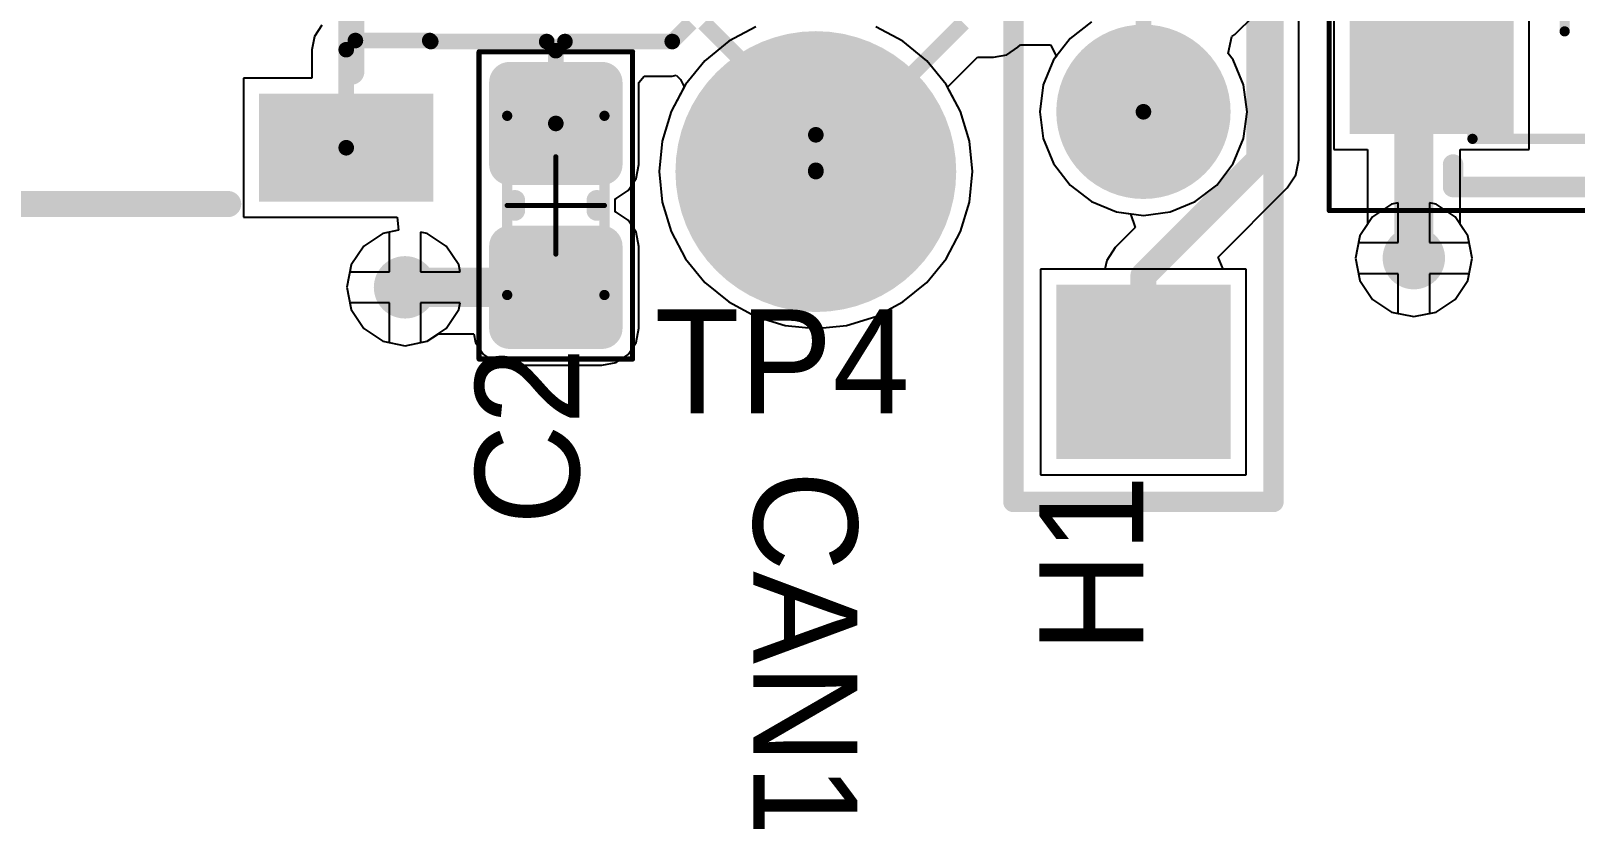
# Model space of a CAD drawing. Header units: millimetres. Extents: x 0 to 3.1, y 0 to 2.57.
# Drawn here: x 1.55 to 2.144, y 1.34 to 1.643 of the extents above; entities that cross this region are included whole.
import ezdxf

# ---------------------------------------------------------------- set-up
doc = ezdxf.new("R2010")
doc.units = ezdxf.units.MM
doc.header["$MEASUREMENT"] = 0
for name, color, linetype in [('BottomLayer', 5, 'Continuous'), ('BottomSolder', 6, 'Continuous'), ('Mechanical13', 56, 'Continuous'), ('Mechanical15', 56, 'Continuous'), ('MultiLayer', 9, 'Continuous'), ('PadHoleLayer', 156, 'Continuous'), ('TopLayer', 1, 'Continuous'), ('TopOverlay', 2, 'Continuous'), ('TopPaste', 8, 'Continuous'), ('TopSolder', 216, 'Continuous'), ('ViaHoleLayer', 16, 'Continuous')]:
    doc.layers.add(name, color=color, linetype=linetype)

# ---------------------------------------------------------------- blocks, each defined once
blk = doc.blocks.new('TESTPOINT_LOOP_21')
at = {"layer": 'BottomLayer', "const_width": 0.05}
blk.add_lwpolyline([(-0.025, -0.011, 1), (0.025, -0.011, 1)], format="xyb", close=True, dxfattribs=at)
at = {"layer": 'BottomSolder', "const_width": 0.054}
blk.add_lwpolyline([(-0.027, -0.011, 1), (0.027, -0.011, 1)], format="xyb", close=True, dxfattribs=at)
at = {"layer": 'MultiLayer', "const_width": 0.05}
blk.add_lwpolyline([(-0.025, -0.011, 1), (0.025, -0.011, 1)], format="xyb", close=True, dxfattribs=at)
at = {"layer": 'PadHoleLayer', "const_width": 0.02008}
blk.add_lwpolyline([(-0.01004, -0.011, 1), (0.01004, -0.011, 1)], format="xyb", close=True, dxfattribs=at)
at = {"layer": 'TopLayer', "const_width": 0.05}
blk.add_lwpolyline([(-0.025, -0.011, 1), (0.025, -0.011, 1)], format="xyb", close=True, dxfattribs=at)
at = {"layer": 'TopSolder', "const_width": 0.054}
blk.add_lwpolyline([(-0.027, -0.011, 1), (0.027, -0.011, 1)], format="xyb", close=True, dxfattribs=at)
blk = doc.blocks.new('HDR1X2_37')
at = {"layer": 'BottomLayer', "const_width": 0.02953}
blk.add_lwpolyline([(0.08524, 0, 1), (0.11476, 0, 1)], format="xyb", close=True, dxfattribs=at)
at = {"layer": 'BottomLayer'}
blk.add_solid([(-0.02953, -0.02953), (0.02953, -0.02953), (-0.02953, 0.02953), (0.02953, 0.02953)], dxfattribs=at)
at = {"layer": 'BottomSolder', "const_width": 0.03353}
blk.add_lwpolyline([(0.08324, 0, 1), (0.11676, 0, 1)], format="xyb", close=True, dxfattribs=at)
at = {"layer": 'BottomSolder'}
blk.add_solid([(-0.03353, -0.03353), (0.03353, -0.03353), (-0.03353, 0.03353), (0.03353, 0.03353)], dxfattribs=at)
at = {"layer": 'MultiLayer', "const_width": 0.02953}
blk.add_lwpolyline([(0.08524, 0, 1), (0.11476, 0, 1)], format="xyb", close=True, dxfattribs=at)
at = {"layer": 'MultiLayer'}
blk.add_solid([(-0.02953, -0.02953), (0.02953, -0.02953), (-0.02953, 0.02953), (0.02953, 0.02953)], dxfattribs=at)
at = {"layer": 'PadHoleLayer', "const_width": 0.01772}
for points in [[(-0.00886, 0, 1), (0.00886, 0, 1)], [(0.09114, 0, 1), (0.10886, 0, 1)]]:
    blk.add_lwpolyline(points, format="xyb", close=True, dxfattribs=at)
at = {"layer": 'TopLayer', "const_width": 0.02953}
blk.add_lwpolyline([(0.08524, 0, 1), (0.11476, 0, 1)], format="xyb", close=True, dxfattribs=at)
at = {"layer": 'TopLayer'}
blk.add_solid([(-0.02953, -0.02953), (0.02953, -0.02953), (-0.02953, 0.02953), (0.02953, 0.02953)], dxfattribs=at)
at = {"layer": 'TopOverlay', "const_width": 0.00787}
for points in [[(-0.05, 0.05), (0.15, 0.05)], [(-0.05, 0.05), (-0.05, -0.05)], [(0.15, 0.05), (0.15, -0.05)], [(-0.05, -0.05), (0.15, -0.05)]]:
    blk.add_lwpolyline(points, dxfattribs=at)
at = {"layer": 'TopOverlay', "const_width": 0.00394}
for points in [[(-0.05197, 0.05, 1), (-0.04803, 0.05, 1)], [(-0.05197, 0.05, 1), (-0.04803, 0.05, 1)], [(0.14803, 0.05, 1), (0.15197, 0.05, 1)], [(0.14803, 0.05, 1), (0.15197, 0.05, 1)], [(-0.05197, -0.05, 1), (-0.04803, -0.05, 1)], [(-0.05197, -0.05, 1), (-0.04803, -0.05, 1)], [(0.14803, -0.05, 1), (0.15197, -0.05, 1)], [(0.14803, -0.05, 1), (0.15197, -0.05, 1)]]:
    blk.add_lwpolyline(points, format="xyb", close=True, dxfattribs=at)
at = {"layer": 'TopSolder', "const_width": 0.03353}
blk.add_lwpolyline([(0.08324, 0, 1), (0.11676, 0, 1)], format="xyb", close=True, dxfattribs=at)
at = {"layer": 'TopSolder'}
blk.add_solid([(-0.03353, -0.03353), (0.03353, -0.03353), (-0.03353, 0.03353), (0.03353, 0.03353)], dxfattribs=at)
blk = doc.blocks.new('TVS_DIODE_CAN_43')
at = {"layer": 'Mechanical13', "const_width": 0.00394}
for points in [[(-0.03543, 0.06102), (-0.03543, -0.06102)], [(0.03543, 0.06102), (-0.03543, 0.06102)], [(0.03543, 0.06102), (0.03543, -0.06102)], [(0.03543, -0.06102), (-0.03543, -0.06102)]]:
    blk.add_lwpolyline(points, dxfattribs=at)
at = {"layer": 'Mechanical13', "const_width": 0.00197}
for points in [[(-0.03642, 0.06102, 1), (-0.03445, 0.06102, 1)], [(-0.03642, 0.06102, 1), (-0.03445, 0.06102, 1)], [(0.03445, 0.06102, 1), (0.03642, 0.06102, 1)], [(0.03445, 0.06102, 1), (0.03642, 0.06102, 1)], [(-0.03642, -0.06102, 1), (-0.03445, -0.06102, 1)], [(-0.03642, -0.06102, 1), (-0.03445, -0.06102, 1)], [(0.03445, -0.06102, 1), (0.03642, -0.06102, 1)], [(0.03445, -0.06102, 1), (0.03642, -0.06102, 1)]]:
    blk.add_lwpolyline(points, format="xyb", close=True, dxfattribs=at)
at = {"layer": 'Mechanical15'}
for points, const_width in [([(-0.09055, 0.08858), (-0.09055, -0.08858)], 0.00197), ([(0.09055, 0.08858), (-0.09055, 0.08858)], 0.00197), ([(0.09055, 0.08858), (0.09055, -0.08858)], 0.00197), ([(0, 0.01969), (0, -0.01969)], 0.00394), ([(0.01969, 0), (-0.01969, 0)], 0.00394), ([(0.09055, -0.08858), (-0.09055, -0.08858)], 0.00197)]:
    blk.add_lwpolyline(points, dxfattribs=dict(at, const_width=const_width))
for points, const_width in [([(-0.09104, 0.08858, 1), (-0.09006, 0.08858, 1)], 0.000984), ([(-0.09104, 0.08858, 1), (-0.09006, 0.08858, 1)], 0.000984), ([(0.09006, 0.08858, 1), (0.09104, 0.08858, 1)], 0.000984), ([(0.09006, 0.08858, 1), (0.09104, 0.08858, 1)], 0.000984), ([(-0.00098, 0.01969, 1), (0.00098, 0.01969, 1)], 0.00197), ([(-0.02067, 0, 1), (-0.0187, 0, 1)], 0.00197), ([(0.0187, 0, 1), (0.02067, 0, 1)], 0.00197), ([(-0.00098, -0.01969, 1), (0.00098, -0.01969, 1)], 0.00197), ([(-0.09104, -0.08858, 1), (-0.09006, -0.08858, 1)], 0.000984), ([(-0.09104, -0.08858, 1), (-0.09006, -0.08858, 1)], 0.000984), ([(0.09006, -0.08858, 1), (0.09104, -0.08858, 1)], 0.000984), ([(0.09006, -0.08858, 1), (0.09104, -0.08858, 1)], 0.000984)]:
    blk.add_lwpolyline(points, format="xyb", close=True, dxfattribs=dict(at, const_width=const_width))
at = {"layer": 'TopLayer'}
for points in [[(-0.02362, 0.01969), (-0.02362, 0.06693), (-0.07874, 0.01969), (-0.07874, 0.06693)], [(0.07874, -0.05512), (0.07874, 0.05512), (0.02362, -0.05512), (0.02362, 0.05512)], [(-0.02362, -0.06693), (-0.02362, -0.01969), (-0.07874, -0.06693), (-0.07874, -0.01969)]]:
    blk.add_solid(points, dxfattribs=at)
at = {"layer": 'TopOverlay'}
for points, const_width in [([(-0.05413, 0.08858, 1), (-0.06398, 0.08858, 1)], 0.00984), ([(-0.06644, 0.08858, 1), (-0.06152, 0.08858, 1)], 0.00492), ([(-0.05659, 0.08858, 1), (-0.05167, 0.08858, 1)], 0.00492), ([(-0.0374, 0.07953, 1), (-0.03346, 0.07953, 1)], 0.00394), ([(0.04094, 0.07953, 1), (0.04488, 0.07953, 1)], 0.00394), ([(0.04094, 0.07953, 1), (0.04488, 0.07953, 1)], 0.00394), ([(0.04094, 0.07087, 1), (0.04488, 0.07087, 1)], 0.00394), ([(0.04094, -0.07087, 1), (0.04488, -0.07087, 1)], 0.00394), ([(-0.0374, -0.07953, 1), (-0.03346, -0.07953, 1)], 0.00394), ([(0.04094, -0.07953, 1), (0.04488, -0.07953, 1)], 0.00394), ([(0.04094, -0.07953, 1), (0.04488, -0.07953, 1)], 0.00394)]:
    blk.add_lwpolyline(points, format="xyb", close=True, dxfattribs=dict(at, const_width=const_width))
at = {"layer": 'TopOverlay', "const_width": 0.00787}
for points in [[(0.04291, 0.07953), (-0.03543, 0.07953)], [(0.04291, 0.07953), (0.04291, 0.07087)], [(0.04291, -0.07087), (0.04291, -0.07953)], [(0.04291, -0.07953), (-0.03543, -0.07953)]]:
    blk.add_lwpolyline(points, dxfattribs=at)
at = {"layer": 'TopPaste'}
for points in [[(-0.02362, 0.01969), (-0.02362, 0.06693), (-0.07874, 0.01969), (-0.07874, 0.06693)], [(0.07874, -0.05512), (0.07874, 0.05512), (0.02362, -0.05512), (0.02362, 0.05512)], [(-0.02362, -0.06693), (-0.02362, -0.01969), (-0.07874, -0.06693), (-0.07874, -0.01969)]]:
    blk.add_solid(points, dxfattribs=at)
at = {"layer": 'TopSolder'}
for points in [[(-0.01962, 0.01569), (-0.01962, 0.07093), (-0.08274, 0.01569), (-0.08274, 0.07093)], [(0.08274, -0.05912), (0.08274, 0.05912), (0.01962, -0.05912), (0.01962, 0.05912)], [(-0.01962, -0.07093), (-0.01962, -0.01569), (-0.08274, -0.07093), (-0.08274, -0.01569)]]:
    blk.add_solid(points, dxfattribs=at)
blk = doc.blocks.new('744212510_45')
at = {"layer": 'TopLayer'}
for points in [[(-0.12992, 0.03248), (-0.07087, 0.03248), (-0.12992, 0.06594), (-0.07087, 0.06594)], [(0.07087, 0.03248), (0.12992, 0.03248), (0.07087, 0.06594), (0.12992, 0.06594)], [(-0.12992, -0.06594), (-0.07087, -0.06594), (-0.12992, -0.03248), (-0.07087, -0.03248)], [(0.07087, -0.06594), (0.12992, -0.06594), (0.07087, -0.03248), (0.12992, -0.03248)]]:
    blk.add_solid(points, dxfattribs=at)
at = {"layer": 'TopOverlay', "const_width": 0.01}
for points in [[(-0.055, 0.07087), (0.055, 0.07087)], [(-0.10236, -0.02), (-0.10236, 0.02)], [(0.10236, -0.02), (0.10236, 0.02)], [(-0.055, -0.07087), (0.055, -0.07087)]]:
    blk.add_lwpolyline(points, dxfattribs=at)
at = {"layer": 'TopOverlay', "const_width": 0.005}
for points in [[(-0.0575, 0.07087, 1), (-0.0525, 0.07087, 1)], [(0.0525, 0.07087, 1), (0.0575, 0.07087, 1)], [(-0.10486, 0.02, 1), (-0.09986, 0.02, 1)], [(0.09986, 0.02, 1), (0.10486, 0.02, 1)], [(-0.10486, -0.02, 1), (-0.09986, -0.02, 1)], [(0.09986, -0.02, 1), (0.10486, -0.02, 1)], [(-0.0575, -0.07087, 1), (-0.0525, -0.07087, 1)], [(0.0525, -0.07087, 1), (0.0575, -0.07087, 1)]]:
    blk.add_lwpolyline(points, format="xyb", close=True, dxfattribs=at)
at = {"layer": 'TopPaste'}
for points in [[(-0.12992, 0.03248), (-0.07087, 0.03248), (-0.12992, 0.06594), (-0.07087, 0.06594)], [(0.07087, 0.03248), (0.12992, 0.03248), (0.07087, 0.06594), (0.12992, 0.06594)], [(-0.12992, -0.06594), (-0.07087, -0.06594), (-0.12992, -0.03248), (-0.07087, -0.03248)], [(0.07087, -0.06594), (0.12992, -0.06594), (0.07087, -0.03248), (0.12992, -0.03248)]]:
    blk.add_solid(points, dxfattribs=at)
at = {"layer": 'TopSolder'}
for points in [[(-0.13392, 0.02848), (-0.06687, 0.02848), (-0.13392, 0.06994), (-0.06687, 0.06994)], [(0.06687, 0.02848), (0.13392, 0.02848), (0.06687, 0.06994), (0.13392, 0.06994)], [(-0.13392, -0.06994), (-0.06687, -0.06994), (-0.13392, -0.02848), (-0.06687, -0.02848)], [(0.06687, -0.06994), (0.13392, -0.06994), (0.06687, -0.02848), (0.13392, -0.02848)]]:
    blk.add_solid(points, dxfattribs=at)
blk = doc.blocks.new('CAPC0603_1608_55_N_50')
at = {"layer": 'Mechanical13', "const_width": 0.00394}
for points in [[(-0.03445, 0.0187), (0.03445, 0.0187)], [(-0.03445, 0.0187), (-0.03445, -0.0187)], [(0.03445, 0.0187), (0.03445, -0.0187)], [(-0.03445, -0.0187), (0.03445, -0.0187)]]:
    blk.add_lwpolyline(points, dxfattribs=at)
at = {"layer": 'Mechanical13', "const_width": 0.00197}
for points in [[(-0.03543, 0.0187, 1), (-0.03346, 0.0187, 1)], [(-0.03543, 0.0187, 1), (-0.03346, 0.0187, 1)], [(0.03346, 0.0187, 1), (0.03543, 0.0187, 1)], [(0.03346, 0.0187, 1), (0.03543, 0.0187, 1)], [(-0.03543, -0.0187, 1), (-0.03346, -0.0187, 1)], [(-0.03543, -0.0187, 1), (-0.03346, -0.0187, 1)], [(0.03346, -0.0187, 1), (0.03543, -0.0187, 1)], [(0.03346, -0.0187, 1), (0.03543, -0.0187, 1)]]:
    blk.add_lwpolyline(points, format="xyb", close=True, dxfattribs=at)
at = {"layer": 'Mechanical15', "const_width": 0.00197}
for points in [[(-0.05906, 0.02953), (0.05906, 0.02953)], [(-0.05906, 0.02953), (-0.05906, -0.02953)], [(0.05906, 0.02953), (0.05906, -0.02953)], [(0, 0.0187), (0, -0.0187)], [(-0.0187, 0), (0.0187, 0)], [(-0.05906, -0.02953), (0.05906, -0.02953)]]:
    blk.add_lwpolyline(points, dxfattribs=at)
at = {"layer": 'Mechanical15', "const_width": 0.000984}
for points in [[(-0.05955, 0.02953, 1), (-0.05856, 0.02953, 1)], [(-0.05955, 0.02953, 1), (-0.05856, 0.02953, 1)], [(0.05856, 0.02953, 1), (0.05955, 0.02953, 1)], [(0.05856, 0.02953, 1), (0.05955, 0.02953, 1)], [(-0.00049, 0.0187, 1), (0.00049, 0.0187, 1)], [(-0.01919, 0, 1), (-0.01821, 0, 1)], [(0.01821, 0, 1), (0.01919, 0, 1)], [(-0.00049, -0.0187, 1), (0.00049, -0.0187, 1)], [(-0.05955, -0.02953, 1), (-0.05856, -0.02953, 1)], [(-0.05955, -0.02953, 1), (-0.05856, -0.02953, 1)], [(0.05856, -0.02953, 1), (0.05955, -0.02953, 1)], [(0.05856, -0.02953, 1), (0.05955, -0.02953, 1)]]:
    blk.add_lwpolyline(points, format="xyb", close=True, dxfattribs=at)
at = {"layer": 'TopLayer', "const_width": 0.00394}
for points in [[(-0.04921, 0.01772, 1), (-0.04528, 0.01772, 1)], [(-0.01772, 0.01772, 1), (-0.01378, 0.01772, 1)], [(0.01378, 0.01772, 1), (0.01772, 0.01772, 1)], [(0.04528, 0.01772, 1), (0.04921, 0.01772, 1)], [(-0.04921, -0.01772, 1), (-0.04528, -0.01772, 1)], [(-0.01772, -0.01772, 1), (-0.01378, -0.01772, 1)], [(0.01378, -0.01772, 1), (0.01772, -0.01772, 1)], [(0.04528, -0.01772, 1), (0.04921, -0.01772, 1)]]:
    blk.add_lwpolyline(points, format="xyb", close=True, dxfattribs=at)
at = {"layer": 'TopLayer'}
for points in [[(-0.01575, -0.02165), (-0.01575, 0.02165), (-0.04724, -0.02165), (-0.04724, 0.02165)], [(0.04724, -0.02165), (0.04724, 0.02165), (0.01575, -0.02165), (0.01575, 0.02165)], [(-0.01181, -0.01772), (-0.01181, 0.01772), (-0.05118, -0.01772), (-0.05118, 0.01772)], [(0.05118, -0.01772), (0.05118, 0.01772), (0.01181, -0.01772), (0.01181, 0.01772)]]:
    blk.add_solid(points, dxfattribs=at)
at = {"layer": 'TopOverlay', "const_width": 0.00394}
for points in [[(-0.00394, 0.01575, 1), (0, 0.01575, 1)], [(0, 0.01575, 1), (0.00394, 0.01575, 1)], [(-0.00394, -0.01575, 1), (0, -0.01575, 1)], [(0, -0.01575, 1), (0.00394, -0.01575, 1)]]:
    blk.add_lwpolyline(points, format="xyb", close=True, dxfattribs=at)
at = {"layer": 'TopOverlay', "const_width": 0.00787}
for points in [[(-0.00197, 0.01575), (0.00197, 0.01575)], [(-0.00197, -0.01575), (0.00197, -0.01575)]]:
    blk.add_lwpolyline(points, dxfattribs=at)
at = {"layer": 'TopPaste', "const_width": 0.00394}
for points in [[(-0.04921, 0.01772, 1), (-0.04528, 0.01772, 1)], [(-0.01772, 0.01772, 1), (-0.01378, 0.01772, 1)], [(0.01378, 0.01772, 1), (0.01772, 0.01772, 1)], [(0.04528, 0.01772, 1), (0.04921, 0.01772, 1)], [(-0.04921, -0.01772, 1), (-0.04528, -0.01772, 1)], [(-0.01772, -0.01772, 1), (-0.01378, -0.01772, 1)], [(0.01378, -0.01772, 1), (0.01772, -0.01772, 1)], [(0.04528, -0.01772, 1), (0.04921, -0.01772, 1)]]:
    blk.add_lwpolyline(points, format="xyb", close=True, dxfattribs=at)
at = {"layer": 'TopPaste'}
for points in [[(-0.01575, -0.02165), (-0.01575, 0.02165), (-0.04724, -0.02165), (-0.04724, 0.02165)], [(0.04724, -0.02165), (0.04724, 0.02165), (0.01575, -0.02165), (0.01575, 0.02165)], [(-0.01181, -0.01772), (-0.01181, 0.01772), (-0.05118, -0.01772), (-0.05118, 0.01772)], [(0.05118, -0.01772), (0.05118, 0.01772), (0.01181, -0.01772), (0.01181, 0.01772)]]:
    blk.add_solid(points, dxfattribs=at)
at = {"layer": 'TopSolder', "const_width": 0.00794}
for points in [[(-0.05121, 0.01772, 1), (-0.04328, 0.01772, 1)], [(-0.01972, 0.01772, 1), (-0.01178, 0.01772, 1)], [(0.01178, 0.01772, 1), (0.01972, 0.01772, 1)], [(0.04328, 0.01772, 1), (0.05121, 0.01772, 1)], [(-0.05121, -0.01772, 1), (-0.04328, -0.01772, 1)], [(-0.01972, -0.01772, 1), (-0.01178, -0.01772, 1)], [(0.01178, -0.01772, 1), (0.01972, -0.01772, 1)], [(0.04328, -0.01772, 1), (0.05121, -0.01772, 1)]]:
    blk.add_lwpolyline(points, format="xyb", close=True, dxfattribs=at)
at = {"layer": 'TopSolder'}
for points in [[(-0.01575, -0.02565), (-0.01575, 0.02565), (-0.04724, -0.02565), (-0.04724, 0.02565)], [(0.04724, -0.02565), (0.04724, 0.02565), (0.01575, -0.02565), (0.01575, 0.02565)], [(-0.00781, -0.01772), (-0.00781, 0.01772), (-0.05518, -0.01772), (-0.05518, 0.01772)], [(0.05518, -0.01772), (0.05518, 0.01772), (0.00781, -0.01772), (0.00781, 0.01772)]]:
    blk.add_solid(points, dxfattribs=at)

msp = doc.modelspace()

# ---------------------------------------------------------------- linework, layer by layer
at = {"layer": 'BottomLayer'}
for p, q in [((2.03782, 1.59356), (2.03782, 1.77747)), ((1.95807, 1.64653), (1.94981, 1.64019)), ((1.82893, 1.6447), (1.8185, 1.63913)), ((1.8855, 1.63913), (1.87507, 1.6447)), ((1.94981, 1.64019), (1.94347, 1.63193)), ((1.8185, 1.63913), (1.80937, 1.63163)), ((1.89463, 1.63163), (1.8855, 1.63913)), ((1.80937, 1.63163), (1.80187, 1.6225)), ((1.90213, 1.6225), (1.89463, 1.63163)), ((1.94347, 1.63193), (1.93949, 1.62232)), ((1.80187, 1.6225), (1.7963, 1.61207)), ((1.9077, 1.61207), (1.90213, 1.6225)), ((1.93949, 1.62232), (1.93813, 1.612)), ((1.7963, 1.61207), (1.79287, 1.60076)), ((1.91113, 1.60076), (1.9077, 1.61207)), ((1.93813, 1.612), (1.93949, 1.60168)), ((1.79287, 1.60076), (1.79171, 1.589)), ((1.91229, 1.589), (1.91113, 1.60076)), ((1.93949, 1.60168), (1.94347, 1.59207)), ((1.94347, 1.59207), (1.94981, 1.58381)), ((2.03666, 1.5877), (2.03782, 1.59356)), ((1.79171, 1.589), (1.79287, 1.57724)), ((1.91113, 1.57724), (1.91229, 1.589)), ((2.03334, 1.58274), (2.03666, 1.5877)), ((1.94981, 1.58381), (1.95807, 1.57747)), ((2.00675, 1.55615), (2.03334, 1.58274)), ((1.79287, 1.57724), (1.7963, 1.56593)), ((1.9077, 1.56593), (1.91113, 1.57724)), ((1.95807, 1.57747), (1.96768, 1.57349)), ((2.07342, 1.57645), (2.06614, 1.57159)), ((2.076, 1.57696), (2.07342, 1.57645)), ((2.076, 1.56173), (2.076, 1.57696)), ((2.09058, 1.57645), (2.088, 1.57696)), ((2.088, 1.57696), (2.088, 1.56173)), ((2.09786, 1.57159), (2.09058, 1.57645)), ((1.96768, 1.57349), (1.97305, 1.57278)), ((1.97305, 1.57278), (1.97485, 1.5675)), ((2.06614, 1.57159), (2.06128, 1.56431)), ((2.10272, 1.56431), (2.09786, 1.57159)), ((1.68542, 1.56523), (1.67814, 1.56037)), ((1.688, 1.56574), (1.68542, 1.56523)), ((1.688, 1.5505), (1.688, 1.56574)), ((1.70258, 1.56523), (1.7, 1.56574)), ((1.7, 1.56574), (1.7, 1.5505)), ((1.70986, 1.56037), (1.70258, 1.56523)), ((1.7963, 1.56593), (1.80187, 1.5555)), ((1.90213, 1.5555), (1.9077, 1.56593)), ((1.97485, 1.5675), (1.96719, 1.55984)), ((2.06128, 1.56431), (2.06076, 1.56173)), ((2.10324, 1.56173), (2.10272, 1.56431)), ((1.67814, 1.56037), (1.67328, 1.55309)), ((1.71472, 1.55309), (1.70986, 1.56037)), ((1.96719, 1.55984), (1.96387, 1.55488)), ((2.00866, 1.55153), (2.00675, 1.55615)), ((2.06076, 1.56173), (2.076, 1.56173)), ((2.088, 1.56173), (2.10324, 1.56173)), ((1.67328, 1.55309), (1.67276, 1.5505)), ((1.67276, 1.5505), (1.688, 1.5505)), ((1.7, 1.5505), (1.71524, 1.5505)), ((1.71524, 1.5505), (1.71472, 1.55309)), ((1.80187, 1.5555), (1.80937, 1.54637)), ((1.89463, 1.54637), (1.90213, 1.5555)), ((1.9632, 1.55153), (1.93847, 1.55153)), ((1.93847, 1.55153), (1.93847, 1.47247)), ((1.96387, 1.55488), (1.9632, 1.55153)), ((2.01753, 1.55153), (2.00866, 1.55153)), ((2.01753, 1.47247), (2.01753, 1.55153)), ((1.80937, 1.54637), (1.8185, 1.53887)), ((1.8855, 1.53887), (1.89463, 1.54637)), ((2.076, 1.54973), (2.06076, 1.54973)), ((2.06076, 1.54973), (2.06128, 1.54714)), ((2.06128, 1.54714), (2.06614, 1.53986)), ((2.076, 1.53449), (2.076, 1.54973)), ((2.10324, 1.54973), (2.088, 1.54973)), ((2.088, 1.54973), (2.088, 1.53449)), ((2.09786, 1.53986), (2.10272, 1.54714)), ((2.10272, 1.54714), (2.10324, 1.54973)), ((1.688, 1.5385), (1.67276, 1.5385)), ((1.67276, 1.5385), (1.67328, 1.53592)), ((1.688, 1.52327), (1.688, 1.5385)), ((1.71524, 1.5385), (1.7, 1.5385)), ((1.7, 1.5385), (1.7, 1.52327)), ((1.71472, 1.53592), (1.71524, 1.5385)), ((1.8185, 1.53887), (1.82893, 1.5333)), ((1.87507, 1.5333), (1.8855, 1.53887)), ((2.06614, 1.53986), (2.07342, 1.535)), ((2.09058, 1.535), (2.09786, 1.53986)), ((1.67328, 1.53592), (1.67814, 1.52864)), ((1.70986, 1.52864), (1.71472, 1.53592)), ((1.82893, 1.5333), (1.84024, 1.52987)), ((1.86376, 1.52987), (1.87507, 1.5333)), ((2.07342, 1.535), (2.076, 1.53449)), ((2.088, 1.53449), (2.09058, 1.535)), ((1.67814, 1.52864), (1.68542, 1.52378)), ((1.70258, 1.52378), (1.70986, 1.52864)), ((1.84024, 1.52987), (1.852, 1.52871)), ((1.852, 1.52871), (1.86376, 1.52987)), ((1.68542, 1.52378), (1.688, 1.52327)), ((1.7, 1.52327), (1.70258, 1.52378)), ((1.93847, 1.47247), (2.01753, 1.47247))]:
    msp.add_line(p, q, dxfattribs=at)
at = {"layer": 'BottomLayer', "const_width": 0.01}
for points in [[(2.02253, 1.59356), (2.02253, 1.77747)], [(1.978, 1.54903), (2.02253, 1.59356)], [(1.978, 1.512), (1.978, 1.54903)]]:
    msp.add_lwpolyline(points, dxfattribs=at)
at = {"layer": 'BottomLayer'}
for points, const_width in [([(2.02003, 1.59356, 1), (2.02503, 1.59356, 1)], 0.005), ([(2.02003, 1.59356, 1), (2.02503, 1.59356, 1)], 0.005), ([(2.076, 1.55573, 1), (2.088, 1.55573, 1)], 0.012), ([(1.688, 1.5445, 1), (1.7, 1.5445, 1)], 0.012), ([(1.9755, 1.54903, 1), (1.9805, 1.54903, 1)], 0.005), ([(1.9755, 1.54903, 1), (1.9805, 1.54903, 1)], 0.005), ([(1.9755, 1.512, 1), (1.9805, 1.512, 1)], 0.005)]:
    msp.add_lwpolyline(points, format="xyb", close=True, dxfattribs=dict(at, const_width=const_width))
at = {"layer": 'MultiLayer', "const_width": 0.012}
for points in [[(2.076, 1.55573, 1), (2.088, 1.55573, 1)], [(1.688, 1.5445, 1), (1.7, 1.5445, 1)]]:
    msp.add_lwpolyline(points, format="xyb", close=True, dxfattribs=at)
at = {"layer": 'TopLayer'}
for p, q in [((2.05126, 1.70082), (2.05126, 1.59748)), ((2.01313, 1.64166), (2.03941, 1.66794)), ((2.12638, 1.59748), (2.12638, 1.65445)), ((1.66202, 1.64524), (1.65915, 1.64094)), ((1.65915, 1.64094), (1.65814, 1.63587)), ((2.01061, 1.63443), (2.01197, 1.64088)), ((2.01197, 1.64088), (2.01313, 1.64166)), ((1.65814, 1.63587), (1.65814, 1.62491)), ((1.92033, 1.63294), (1.9254, 1.63395)), ((1.9254, 1.63395), (1.9297, 1.63682)), ((1.9297, 1.63682), (1.93066, 1.63777)), ((1.93066, 1.63777), (1.9423, 1.63777)), ((1.9423, 1.63777), (1.94451, 1.63329)), ((2.01253, 1.63193), (2.01061, 1.63443)), ((1.90269, 1.62145), (1.91418, 1.63294)), ((1.91418, 1.63294), (1.92033, 1.63294)), ((1.94347, 1.63193), (1.93949, 1.62232)), ((1.94451, 1.63329), (1.94347, 1.63193)), ((2.01651, 1.62232), (2.01253, 1.63193)), ((1.65814, 1.62491), (1.63187, 1.62491)), ((1.63187, 1.62491), (1.63187, 1.57144)), ((1.78393, 1.62324), (1.78598, 1.62575)), ((1.78393, 1.59175), (1.78393, 1.62324)), ((1.78598, 1.62575), (1.79678, 1.62575)), ((1.80137, 1.62156), (1.7963, 1.61207)), ((1.79678, 1.62575), (1.79832, 1.62605)), ((1.79832, 1.62605), (1.80001, 1.62435)), ((1.80001, 1.62435), (1.80137, 1.62156)), ((1.9077, 1.61207), (1.90269, 1.62145)), ((1.93949, 1.62232), (1.93813, 1.612)), ((2.01787, 1.612), (2.01651, 1.62232)), ((1.7963, 1.61207), (1.79287, 1.60076)), ((1.91113, 1.60076), (1.9077, 1.61207)), ((1.93813, 1.612), (1.93949, 1.60168)), ((2.01651, 1.60168), (2.01787, 1.612)), ((1.79287, 1.60076), (1.79171, 1.589)), ((1.91229, 1.589), (1.91113, 1.60076)), ((1.93949, 1.60168), (1.94347, 1.59207)), ((2.01253, 1.59207), (2.01651, 1.60168)), ((1.78284, 1.58631), (1.78393, 1.59175)), ((1.94347, 1.59207), (1.94981, 1.58381)), ((2.00619, 1.58381), (2.01253, 1.59207)), ((2.05126, 1.59748), (2.06416, 1.59748)), ((2.06416, 1.59748), (2.06416, 1.56862)), ((2.09984, 1.56862), (2.09984, 1.59748)), ((2.09984, 1.59748), (2.12638, 1.59748)), ((1.77976, 1.5817), (1.78284, 1.58631)), ((1.79171, 1.589), (1.79287, 1.57724)), ((1.91113, 1.57724), (1.91229, 1.589)), ((1.77515, 1.57862), (1.77976, 1.5817)), ((1.94981, 1.58381), (1.95807, 1.57747)), ((1.99793, 1.57747), (2.00619, 1.58381)), ((1.7748, 1.57855), (1.77515, 1.57862)), ((1.7748, 1.57345), (1.7748, 1.57855)), ((1.79287, 1.57724), (1.7963, 1.56593)), ((1.9077, 1.56593), (1.91113, 1.57724)), ((1.95807, 1.57747), (1.96768, 1.57349)), ((1.98832, 1.57349), (1.99793, 1.57747)), ((1.63187, 1.57144), (1.69102, 1.57144)), ((1.69102, 1.57144), (1.69152, 1.56644)), ((1.77515, 1.57338), (1.7748, 1.57345)), ((1.77976, 1.5703), (1.77515, 1.57338)), ((1.78284, 1.56569), (1.77976, 1.5703)), ((1.96768, 1.57349), (1.978, 1.57213)), ((1.978, 1.57213), (1.98832, 1.57349)), ((2.06416, 1.56862), (2.06128, 1.56431)), ((2.10272, 1.56431), (2.09984, 1.56862)), ((1.68542, 1.56523), (1.67814, 1.56037)), ((1.69152, 1.56644), (1.68542, 1.56523)), ((1.78393, 1.56025), (1.78284, 1.56569)), ((1.7963, 1.56593), (1.80187, 1.5555)), ((1.90213, 1.5555), (1.9077, 1.56593)), ((2.06128, 1.56431), (2.05957, 1.55573)), ((2.10443, 1.55573), (2.10272, 1.56431)), ((1.67814, 1.56037), (1.67328, 1.55309)), ((1.78393, 1.52876), (1.78393, 1.56025)), ((1.67328, 1.55309), (1.67157, 1.5445)), ((1.80187, 1.5555), (1.80937, 1.54637)), ((1.89463, 1.54637), (1.90213, 1.5555)), ((2.01753, 1.55153), (1.93847, 1.55153)), ((1.93847, 1.55153), (1.93847, 1.47247)), ((2.01753, 1.47247), (2.01753, 1.55153)), ((2.05957, 1.55573), (2.06128, 1.54714)), ((2.10272, 1.54714), (2.10443, 1.55573)), ((1.67157, 1.5445), (1.67328, 1.53592)), ((1.80937, 1.54637), (1.8185, 1.53887)), ((1.8855, 1.53887), (1.89463, 1.54637)), ((2.06128, 1.54714), (2.06614, 1.53986)), ((2.09786, 1.53986), (2.10272, 1.54714)), ((1.8185, 1.53887), (1.82893, 1.5333)), ((1.87507, 1.5333), (1.8855, 1.53887)), ((2.06614, 1.53986), (2.07342, 1.535)), ((2.09058, 1.535), (2.09786, 1.53986)), ((1.67328, 1.53592), (1.67814, 1.52864)), ((1.82893, 1.5333), (1.84024, 1.52987)), ((1.86376, 1.52987), (1.87507, 1.5333)), ((2.07342, 1.535), (2.082, 1.5333)), ((2.082, 1.5333), (2.09058, 1.535)), ((1.67814, 1.52864), (1.68542, 1.52378)), ((1.70258, 1.52378), (1.7069, 1.52666)), ((1.7069, 1.52666), (1.72049, 1.52666)), ((1.72049, 1.52666), (1.72116, 1.52332)), ((1.78284, 1.52332), (1.78393, 1.52876)), ((1.84024, 1.52987), (1.852, 1.52871)), ((1.852, 1.52871), (1.86376, 1.52987)), ((1.68542, 1.52378), (1.694, 1.52207)), ((1.694, 1.52207), (1.70258, 1.52378)), ((1.72116, 1.52332), (1.72424, 1.51871)), ((1.77976, 1.51871), (1.78284, 1.52332)), ((1.72424, 1.51871), (1.72885, 1.51563)), ((1.72885, 1.51563), (1.73428, 1.51455)), ((1.73428, 1.51455), (1.76972, 1.51455)), ((1.76972, 1.51455), (1.77515, 1.51563)), ((1.77515, 1.51563), (1.77976, 1.51871)), ((1.93847, 1.47247), (2.01753, 1.47247))]:
    msp.add_line(p, q, dxfattribs=at)
for points, const_width in [([(2.082, 1.55573), (2.082, 1.65578)], 0.015), ([(1.79678, 1.639), (1.80397, 1.64619)], 0.006), ([(1.80894, 1.64619), (1.852, 1.60314)], 0.006), ([(1.852, 1.5895), (1.90869, 1.64619)], 0.006), ([(1.978, 1.612), (1.978, 1.64751)], 0.006), ([(1.67139, 1.63587), (1.67491, 1.63939)], 0.006), ([(1.67491, 1.63939), (1.7035, 1.63939)], 0.006), ([(1.7035, 1.63939), (1.70389, 1.639)], 0.006), ([(1.70389, 1.639), (1.74849, 1.639)], 0.006), ([(1.74849, 1.639), (1.752, 1.63549)], 0.006), ([(1.752, 1.63549), (1.75551, 1.639)], 0.006), ([(1.75551, 1.639), (1.79678, 1.639)], 0.006), ([(1.67139, 1.59817), (1.67139, 1.63587)], 0.006), ([(1.752, 1.6075), (1.752, 1.63549)], 0.006), ([(1.852, 1.5895), (1.852, 1.60314)], 0.006), ([(1.852, 1.589), (1.852, 1.5895)], 0.006), ([(1.694, 1.5445), (1.752, 1.5445)], 0.015), ([(1.688, 1.5415), (1.69101, 1.5445)], 0.01), ([(1.69101, 1.5445), (1.694, 1.5445)], 0.01), ([(1.97657, 1.51057), (1.978, 1.512)], 0.01)]:
    msp.add_lwpolyline(points, dxfattribs=dict(at, const_width=const_width))
for points, const_width in [([(1.67341, 1.63939, 1), (1.67641, 1.63939, 1)], 0.003), ([(1.67341, 1.63939, 1), (1.67641, 1.63939, 1)], 0.003), ([(1.702, 1.63939, 1), (1.705, 1.63939, 1)], 0.003), ([(1.702, 1.63939, 1), (1.705, 1.63939, 1)], 0.003), ([(1.70239, 1.639, 1), (1.70539, 1.639, 1)], 0.003), ([(1.70239, 1.639, 1), (1.70539, 1.639, 1)], 0.003), ([(1.74699, 1.639, 1), (1.74999, 1.639, 1)], 0.003), ([(1.74699, 1.639, 1), (1.74999, 1.639, 1)], 0.003), ([(1.75401, 1.639, 1), (1.75701, 1.639, 1)], 0.003), ([(1.75401, 1.639, 1), (1.75701, 1.639, 1)], 0.003), ([(1.79528, 1.639, 1), (1.79828, 1.639, 1)], 0.003), ([(1.79528, 1.639, 1), (1.79828, 1.639, 1)], 0.003), ([(1.66989, 1.63587, 1), (1.67289, 1.63587, 1)], 0.003), ([(1.66989, 1.63587, 1), (1.67289, 1.63587, 1)], 0.003), ([(1.7505, 1.63549, 1), (1.7535, 1.63549, 1)], 0.003), ([(1.7505, 1.63549, 1), (1.7535, 1.63549, 1)], 0.003), ([(1.7505, 1.63549, 1), (1.7535, 1.63549, 1)], 0.003), ([(1.7505, 1.6075, 1), (1.7535, 1.6075, 1)], 0.003), ([(1.9765, 1.612, 1), (1.9795, 1.612, 1)], 0.003), ([(1.8505, 1.60314, 1), (1.8535, 1.60314, 1)], 0.003), ([(1.8505, 1.60314, 1), (1.8535, 1.60314, 1)], 0.003), ([(1.66989, 1.59817, 1), (1.67289, 1.59817, 1)], 0.003), ([(1.8505, 1.5895, 1), (1.8535, 1.5895, 1)], 0.003), ([(1.8505, 1.5895, 1), (1.8535, 1.5895, 1)], 0.003), ([(1.8505, 1.5895, 1), (1.8535, 1.5895, 1)], 0.003), ([(1.8505, 1.589, 1), (1.8535, 1.589, 1)], 0.003), ([(2.076, 1.55573, 1), (2.088, 1.55573, 1)], 0.012), ([(2.07825, 1.55573, 1), (2.08575, 1.55573, 1)], 0.0075), ([(1.688, 1.5445, 1), (1.7, 1.5445, 1)], 0.012), ([(1.69025, 1.5445, 1), (1.69775, 1.5445, 1)], 0.0075), ([(1.74825, 1.5445, 1), (1.75575, 1.5445, 1)], 0.0075), ([(1.6855, 1.5415, 1), (1.6905, 1.5415, 1)], 0.005), ([(1.68851, 1.5445, 1), (1.69351, 1.5445, 1)], 0.005), ([(1.68851, 1.5445, 1), (1.69351, 1.5445, 1)], 0.005), ([(1.6915, 1.5445, 1), (1.6965, 1.5445, 1)], 0.005), ([(1.97407, 1.51057, 1), (1.97907, 1.51057, 1)], 0.005), ([(1.9755, 1.512, 1), (1.9805, 1.512, 1)], 0.005)]:
    msp.add_lwpolyline(points, format="xyb", close=True, dxfattribs=dict(at, const_width=const_width))
at = {"layer": 'ViaHoleLayer', "const_width": 0.006}
for points in [[(2.079, 1.55573, 1), (2.085, 1.55573, 1)], [(1.691, 1.5445, 1), (1.697, 1.5445, 1)]]:
    msp.add_lwpolyline(points, format="xyb", close=True, dxfattribs=at)

# ---------------------------------------------------------------- block references
for name, p, rotation in [('TVS_DIODE_CAN_43', (2.14, 1.6626), 180), ('HDR1X2_37', (1.978, 1.512), 90), ('CAPC0603_1608_55_N_50', (1.752, 1.576), 90)]:
    msp.add_blockref(name, p, dxfattribs=dict(rotation=rotation))
for name, p in [('744212510_45', (1.571, 1.64739)), ('TESTPOINT_LOOP_21', (1.852, 1.6))]:
    msp.add_blockref(name, p)

# ---------------------------------------------------------------- texts
at = {"layer": 'TopOverlay'}
msp.add_text('TP4', height=0.04, dxfattribs=at).set_placement((1.79, 1.496))
for s, rotation, p in [('C2', 90, (1.761, 1.45311)), ('CAN1_N', 270, (1.828, 1.474)), ('H1', 90, (1.978, 1.404))]:
    msp.add_text(s, height=0.04, rotation=rotation, dxfattribs=at).set_placement(p)

doc.saveas('drawing.dxf')
